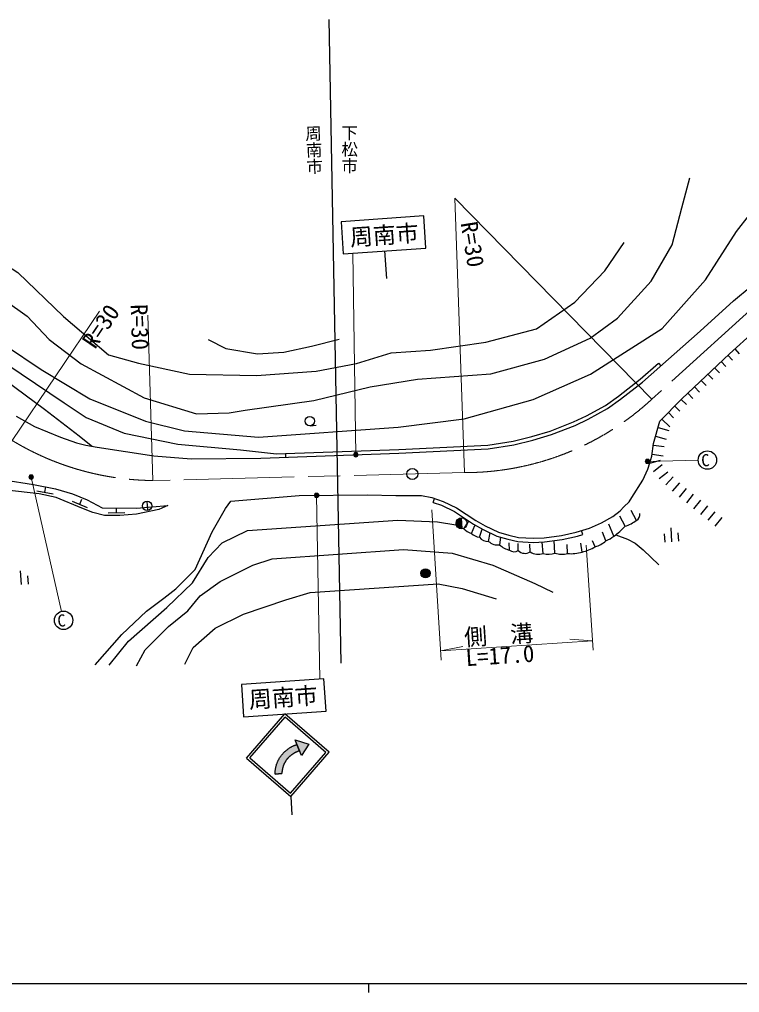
# Model space of a CAD drawing. Units: millimetres at full size, sheet at 1:1000; details may follow other scales. Extents: x 40000 to 680000, y 20000 to 380000.
# Drawn here: x 230092 to 308327, y 204000 to 309823 of the extents above; entities that cross this region are included whole.
import ezdxf
from ezdxf.enums import TextEntityAlignment as Align

# ---------------------------------------------------------------- set-up
doc = ezdxf.new("R2010")
doc.units = ezdxf.units.MM
doc.header["$LTSCALE"] = 1000
doc.linetypes.add('CHAIN', pattern=[18.5, 12, -1.5, 3.5, -1.5])
for name, color, linetype, lineweight in [('M-BGD', 7, 'Continuous', 25), ('M-BMK', 2, 'CHAIN', 13), ('M-BMK-ROW', 30, 'Continuous', 25), ('M-BMK-SRVR', 3, 'Continuous', 25), ('M-STR-HTXT', 7, 'Continuous', 13), ('M-STR-STRC', 7, 'Continuous', 25), ('M-TTL-BAND', 7, 'Continuous', 25)]:
    doc.layers.add(name, color=color, linetype=linetype, lineweight=lineweight)
doc.layers.add('M-BMK-HTXT', color=7, linetype='Continuous')
doc.styles.add('@ＭＳ ゴシック', font='')
doc.styles.add('ＭＳ ゴシック', font='')
doc.styles.get('@ＭＳ ゴシック').set_extended_font_data('@MS Gothic')
doc.styles.get('ＭＳ ゴシック').set_extended_font_data('MS Gothic')

msp = doc.modelspace()

# ---------------------------------------------------------------- hatches: boundary and pattern name
at = {"layer": 'M-BGD'}
for points in [[(278081, 255619), (278165, 254422, -0.41421), (277524, 254979, -0.41421)], [(273706, 249556, -0.41421), (274170, 250090, -0.41421), (274703, 249626, -0.41421), (274239, 249092, -0.41421)]]:
    msp.add_hatch(color=256, dxfattribs=at).paths.add_polyline_path(points)
at = {"layer": 'M-STR-HTXT'}
for points in [[(266852, 262623, -0.41421), (266776, 262278, -0.41421), (266430, 262354, -1)], [(298505, 261593, -0.41421), (298151, 261589, -0.41421), (298147, 261942, -1)], [(231228, 259849, -1), (231499, 260269, -0.41421), (231574, 259923, -0.41421)], [(262581, 258204, -0.41421), (262505, 257859, -0.41421), (262159, 257935, -1)]]:
    msp.add_hatch(color=256, dxfattribs=at).paths.add_polyline_path(points)
at = {"layer": 'M-STR-STRC'}
for points in [[(260516, 230272), (260472, 230260), (260429, 230247), (260386, 230233), (260343, 230219), (260301, 230204), (260259, 230188), (260217, 230171), (260175, 230154), (260134, 230136), (260093, 230117), (260052, 230097), (260012, 230077), (259972, 230056), (259932, 230035), (259893, 230012), (259854, 229989), (259816, 229966), (259778, 229941), (259740, 229916), (259703, 229891), (259666, 229864), (259630, 229837), (259594, 229810), (259559, 229782), (259524, 229753), (259490, 229723), (259457, 229693), (259423, 229663), (259391, 229632), (259359, 229600), (259327, 229568), (259296, 229535), (259266, 229501), (259236, 229468), (259207, 229433), (259178, 229398), (259150, 229363), (259123, 229327), (259096, 229291), (259070, 229254), (259044, 229217), (259020, 229179), (258995, 229141), (258972, 229102), (258949, 229063), (258927, 229024), (258906, 228984), (258885, 228944), (258865, 228904), (258846, 228863), (258827, 228822), (258809, 228780), (258792, 228739), (258775, 228697), (258760, 228654), (258745, 228612), (258731, 228569), (258717, 228526), (258704, 228483), (258693, 228439), (258681, 228395), (258671, 228351), (258661, 228307), (258652, 228263), (258644, 228219), (258637, 228174), (258630, 228130), (258625, 228085), (258620, 228040), (258615, 227995), (258612, 227950), (258609, 227905), (258608, 227860), (258607, 227815), (258606, 227810), (257865, 227760), (257865, 227799), (257866, 227857), (257868, 227915), (257871, 227973), (257875, 228031), (257879, 228089), (257885, 228146), (257892, 228204), (257900, 228262), (257909, 228319), (257919, 228376), (257930, 228433), (257942, 228490), (257955, 228547), (257969, 228603), (257984, 228659), (258000, 228715), (258017, 228771), (258035, 228826), (258053, 228881), (258073, 228935), (258094, 228990), (258115, 229043), (258138, 229097), (258162, 229150), (258186, 229203), (258211, 229255), (258238, 229307), (258265, 229358), (258293, 229409), (258322, 229459), (258352, 229509), (258382, 229558), (258414, 229607), (258446, 229655), (258479, 229703), (258513, 229750), (258548, 229797), (258584, 229842), (258620, 229888), (258658, 229932), (258696, 229976), (258734, 230019), (258774, 230062), (258814, 230104), (258855, 230145), (258897, 230185), (258939, 230225), (258982, 230264), (259026, 230302), (259070, 230339), (259115, 230376), (259161, 230412), (259207, 230447), (259254, 230481), (259302, 230515), (259350, 230547), (259398, 230579), (259448, 230610), (259497, 230640), (259548, 230669), (259598, 230697), (259650, 230724), (259701, 230751), (259753, 230777), (259806, 230801), (259859, 230825), (259912, 230848), (259966, 230870), (260020, 230890), (260075, 230910), (260130, 230929), (260185, 230948), (260240, 230965), (260039, 231471), (261544, 231011), (260717, 229766)], [(260240, 230965), (260185, 230948), (260130, 230929), (260075, 230910), (260020, 230890), (259966, 230870), (259912, 230848), (259859, 230825), (259806, 230801), (259753, 230777), (259701, 230751), (259650, 230724), (259598, 230697), (259548, 230669), (259497, 230640), (259448, 230610), (259398, 230579), (259350, 230547), (259302, 230515), (259254, 230481), (259207, 230447), (259161, 230412), (259115, 230376), (259070, 230339), (259026, 230302), (258982, 230264), (258939, 230225), (258897, 230185), (258855, 230145), (258814, 230104), (258774, 230062), (258734, 230019), (258696, 229976), (258658, 229932), (258620, 229888), (258584, 229842), (258548, 229797), (258513, 229750), (258479, 229703), (258446, 229655), (258414, 229607), (258382, 229558), (258352, 229509), (258322, 229459), (258293, 229409), (258265, 229358), (258238, 229307), (258211, 229255), (258186, 229203), (258162, 229150), (258138, 229097), (258115, 229043), (258094, 228990), (258073, 228935), (258053, 228881), (258035, 228826), (258017, 228771), (258000, 228715), (257984, 228659), (257969, 228603), (257955, 228547), (257942, 228490), (257930, 228433), (257919, 228376), (257909, 228319), (257900, 228262), (257892, 228204), (257885, 228146), (257879, 228089), (257875, 228031), (257871, 227973), (257868, 227915), (257866, 227857), (257865, 227799), (257865, 227760), (258606, 227810), (258608, 227860), (258609, 227905), (258612, 227950), (258615, 227995), (258620, 228040), (258625, 228085), (258630, 228130), (258637, 228174), (258644, 228219), (258652, 228263), (258661, 228307), (258671, 228351), (258681, 228395), (258693, 228439), (258704, 228483), (258717, 228526), (258731, 228569), (258745, 228612), (258760, 228654), (258775, 228697), (258792, 228739), (258809, 228780), (258827, 228822), (258846, 228863), (258865, 228904), (258885, 228944), (258906, 228984), (258927, 229024), (258949, 229063), (258972, 229102), (258995, 229141), (259020, 229179), (259044, 229217), (259070, 229254), (259096, 229291), (259123, 229327), (259150, 229363), (259178, 229398), (259207, 229433), (259236, 229468), (259266, 229501), (259296, 229535), (259327, 229568), (259359, 229600), (259391, 229632), (259423, 229663), (259457, 229693), (259490, 229723), (259524, 229753), (259559, 229782), (259594, 229810), (259630, 229837), (259666, 229864), (259703, 229891), (259740, 229916), (259778, 229941), (259816, 229966), (259854, 229989), (259893, 230012), (259932, 230035), (259972, 230056), (260012, 230077), (260052, 230097), (260093, 230117), (260134, 230136), (260175, 230154), (260217, 230171), (260259, 230188), (260301, 230204), (260343, 230219), (260386, 230233), (260429, 230247), (260472, 230260), (260516, 230272)]]:
    msp.add_hatch(color=256, dxfattribs=at).paths.add_polyline_path(points)

# ---------------------------------------------------------------- linework, layer by layer
at = {"layer": 'M-BGD'}
for p, q in [((307069, 273315), (307573, 272783)), ((307808, 273989), (308280, 273468)), ((299512, 272448), (299777, 272148)), ((306343, 272627), (306855, 272087)), ((304891, 271252), (305419, 270695)), ((305617, 271940), (306137, 271391)), ((303439, 269877), (303982, 269303)), ((304165, 270565), (304701, 269999)), ((302713, 269190), (303264, 268607)), ((301292, 267782), (301856, 267234)), ((301990, 268499), (302570, 267934)), ((300595, 267066), (301158, 266517)), ((261670, 265646), (262335, 265692)), ((299897, 266349), (300757, 265512)), ((299492, 265463), (300645, 265132)), ((298963, 263536), (300152, 263375)), ((299215, 264502), (300369, 264170)), ((258986, 262603), (259001, 262204)), ((298829, 262545), (300018, 262384)), ((298588, 261582), (299747, 261892)), ((298972, 260678), (299922, 261412)), ((299584, 259887), (300533, 260621)), ((300311, 259203), (301113, 260095)), ((301054, 258534), (301857, 259426)), ((231973, 258575), (233739, 258226)), ((232856, 258401), (232971, 258986)), ((301811, 257881), (302568, 258813)), ((235805, 257446), (237462, 256741)), ((236633, 257094), (236868, 257646)), ((243923, 257429), (243993, 256432)), ((275036, 257301), (275181, 257727)), ((302588, 257251), (303344, 258183)), ((303364, 256621), (304121, 257552)), ((239736, 256163), (241536, 256212)), ((240636, 256187), (240623, 256690)), ((297137, 255347), (296549, 256432)), ((304141, 255991), (304897, 256922)), ((304917, 255360), (305673, 256292)), ((278081, 255619), (278165, 254422)), ((278368, 254426), (278928, 255274)), ((295887, 254713), (295309, 255809)), ((305693, 254730), (306450, 255662)), ((279189, 253927), (279574, 254781)), ((280066, 253509), (280371, 254405)), ((281057, 253064), (281217, 253998)), ((291296, 253811), (291161, 254240)), ((293801, 253129), (293424, 254061)), ((294670, 253626), (294122, 254925)), ((300988, 253030), (300884, 254526)), ((301737, 253082), (301674, 253980)), ((282266, 252682), (282377, 253524)), ((286997, 251747), (286872, 252967)), ((288269, 251791), (288181, 253142)), ((292654, 252481), (292353, 253118)), ((300240, 252978), (300178, 253875)), ((283320, 252123), (283294, 252899)), ((284290, 252065), (284272, 252828)), ((285593, 251927), (285547, 252778)), ((289649, 251748), (289592, 252713)), ((291232, 251903), (291087, 252862)), ((230318, 248360), (230214, 249857)), ((231066, 248412), (231004, 249310))]:
    msp.add_line(p, q, dxfattribs=at)
for points in [[(164896, 308665), (163623, 303273), (163178, 300578), (163335, 298332), (164283, 296074), (165937, 294700), (168374, 293801), (173308, 293648), (196203, 295245), (201988, 295259), (205687, 294747), (207909, 293661), (210684, 290824), (213502, 286071), (215720, 282451), (218216, 279055), (223041, 274985), (228614, 270560), (232809, 267439), (236582, 264539), (237876, 263478), (237975, 263406)], [(207508, 296382), (209404, 295095), (210872, 293177), (212149, 290902), (213806, 287527), (215689, 283961), (217809, 281353), (220039, 279010), (224014, 275715), (228726, 272339), (234956, 268131), (237355, 266530), (241473, 264840), (247283, 263650), (254124, 263010), (258028, 262567), (258986, 262603)], [(212029, 295406), (213288, 292480), (214478, 287853), (216391, 284219), (219220, 280970), (224664, 276979), (232461, 271748), (237740, 268566), (243792, 266125), (248021, 265097), (256062, 264414), (271230, 265472), (278405, 266387), (285922, 268496), (292138, 271265), (299918, 276224), (304643, 281509), (308010, 286754), (309394, 288589)], [(216570, 293237), (217446, 290343), (219449, 286854), (222144, 283638), (228551, 279259), (230928, 277538), (233313, 275011), (236795, 272362), (243640, 268687), (249339, 266952), (252868, 267037), (254629, 267321), (262078, 268401), (268189, 269875), (273355, 270719), (281290, 271272), (287130, 272877), (292112, 275172), (295069, 277324), (298718, 281356), (300995, 285305), (302061, 289345), (302921, 292585)], [(220602, 290227), (221516, 288383), (224779, 285618), (229913, 282310), (234859, 277517), (239753, 273369), (243037, 272438), (248558, 271245), (255829, 271116), (262316, 271568), (266713, 272398), (270488, 273559), (274735, 273855), (280752, 274723), (286265, 276192), (290444, 279064), (293688, 282470), (295793, 285572)], [(229724, 266693), (231714, 265564), (234557, 264411), (236299, 263783), (237315, 263537), (238533, 263295), (244675, 262352), (248764, 262054), (256299, 262103), (271324, 262664), (281034, 263117), (283815, 263580), (285861, 264082), (287880, 264673), (290454, 265679), (291894, 266355), (293978, 267519), (295402, 268528), (297789, 270394), (304053, 275923), (307686, 279222), (309579, 280816)], [(298578, 261618), (298798, 262319), (298985, 263701), (299683, 266129), (302069, 268580), (307226, 273463), (309871, 275855)], [(250589, 275018), (252514, 274025), (255937, 273443), (258812, 273643), (261820, 274299), (264821, 275048)], [(258986, 262603), (271307, 263063), (280992, 263516), (283735, 263972), (285757, 264468), (287750, 265052), (290296, 266047), (291712, 266711), (293764, 267858), (295163, 268849), (297533, 270701), (299512, 272448)], [(238317, 239646), (241217, 242946), (243888, 245467), (245761, 246882), (247085, 247893), (249175, 249991), (251045, 254092), (252487, 256638), (253046, 257421), (260473, 258050), (267891, 258124), (271001, 258047), (273772, 258041), (274897, 257823), (276127, 257406), (277582, 256701), (279667, 255325), (280676, 254749), (282127, 254069), (283268, 253726), (284295, 253502), (285896, 253402), (287097, 253458), (288993, 253699), (290588, 254059), (292039, 254516), (293342, 255090), (294545, 255767), (295341, 256370), (295765, 256811), (296338, 257366), (296641, 257821), (297812, 259724), (298359, 260918), (298578, 261618)], [(228379, 259763), (231623, 259244), (234018, 258786), (235841, 258232), (237435, 257578), (239067, 256703), (242821, 256673), (246196, 256950), (245230, 256518), (242824, 256016), (240983, 255887), (239328, 255889), (238052, 256211), (236883, 256662), (234086, 257852), (232222, 258220), (228687, 258649)], [(275036, 257301), (275956, 256989), (277359, 256309), (279431, 254942), (280468, 254350), (281966, 253647), (283155, 253290), (284232, 253055), (285892, 252951), (287136, 253010), (289071, 253255), (290705, 253624), (291296, 253811)], [(239838, 239614), (241928, 242225), (246120, 245861), (248889, 248573), (250577, 251327), (252107, 252904), (254872, 254244), (271215, 255384), (275529, 255202), (277507, 254852), (277548, 254848)], [(294888, 253782), (296160, 253320), (296976, 252857), (297842, 252143), (299564, 250506)], [(242817, 239534), (243763, 241273), (246279, 243799), (248397, 245510), (249713, 247153), (251884, 248710), (255447, 250485), (257539, 251166), (271835, 252163), (277102, 251779), (281514, 250462), (286069, 248476), (288052, 247523)], [(248050, 239696), (248965, 241539), (251344, 243625), (254429, 245144), (259036, 246723), (261690, 247488), (275571, 248456), (278193, 247939), (281896, 246821)]]:
    msp.add_lwpolyline(points, dxfattribs=at)
for centre, radius in [((261635, 266144), 500), ((243958, 256930), 500), ((278123, 255021), 600), ((274205, 249591), 500)]:
    msp.add_circle(centre, radius, dxfattribs=at)
for centre, radius, start, end in [((296628, 256066), 881, 305.35622, 2.48916), ((294490, 259019), 4527, 287.97691, 305.79141), ((279845, 255931), 2108, 225.54585, 251.86069), ((291060, 258891), 6384, 304.43824, 319.12785), ((280554, 255661), 2207, 231.79059, 257.22547), ((280945, 254141), 1083, 215.68913, 275.91158), ((282082, 254205), 1534, 228.07653, 276.8872), ((291852, 255240), 2873, 286.20623, 312.72006), ((292933, 255658), 2673, 288.9495, 310.52706), ((283851, 254397), 2336, 227.25418, 256.86553), ((283847, 252797), 855, 231.99057, 301.23615), ((285027, 252797), 1038, 224.80786, 303.05699), ((286483, 253301), 1638, 237.07608, 288.28806), ((290064, 255666), 3940, 263.94546, 287.23505), ((290319, 256184), 4377, 282.03202, 302.22801), ((287564, 253729), 2062, 254.03318, 289.98834), ((289025, 253878), 2219, 250.08192, 286.32918)]:
    msp.add_arc(centre, radius, start, end, dxfattribs=at)
at = {"layer": 'M-BMK'}
for p, q in [((309846, 278544), (298807, 268530)), ((278447, 260541), (244572, 259683))]:
    msp.add_line(p, q, dxfattribs=at)
for centre, start, end in [((278423, 290541), 270.04674, 312.80112), ((244861, 289682), 238.77233, 269.44766)]:
    msp.add_arc(centre, 30000, start, end, dxfattribs=at)
at = {"layer": 'M-BMK-ROW'}
msp.add_line((265043, 239836), (263751, 309823), dxfattribs=at)
at = {"layer": 'M-BMK-SRVR'}
msp.add_circle((272785, 260398), 600, dxfattribs=at)
at = {"layer": 'M-STR-HTXT'}
for p, q in [((266641, 262489), (266309, 284410)), ((229308, 264029), (238774, 278086)), ((244572, 259683), (244037, 277647)), ((298326, 261768), (303843, 261883)), ((231364, 260059), (234661, 245453)), ((262370, 258069), (262721, 238076)), ((275926, 240147), (274899, 256486)), ((291668, 252644), (292420, 241234)), ((292354, 242232), (289906, 242413)), ((275863, 241145), (292354, 242232)), ((275863, 241145), (278267, 241646))]:
    msp.add_line(p, q, dxfattribs=at)
msp.add_lwpolyline([(298807, 268530), (277390, 290373), (278447, 260541)], dxfattribs=at)
for centre in [(266641, 262489), (298326, 261768), (231364, 260059), (262370, 258069)]:
    msp.add_circle(centre, 250, dxfattribs=at)
at = {"layer": 'M-STR-STRC'}
for p, q in [((269765, 284651), (269973, 281658)), ((254756, 229502), (258932, 234304)), ((255109, 229526), (258957, 233951)), ((263735, 230127), (258932, 234304)), ((263382, 230103), (258957, 233951)), ((260717, 229766), (260039, 231471)), ((260039, 231471), (261544, 231011)), ((261544, 231011), (260717, 229766)), ((259534, 225678), (263382, 230103)), ((259559, 225325), (263735, 230127)), ((254756, 229502), (259558, 225325)), ((255109, 229526), (259534, 225678)), ((257865, 227760), (258606, 227810)), ((259558, 225325), (259698, 223330))]:
    msp.add_line(p, q, dxfattribs=at)
for points in [[(265276, 284338), (274254, 284964), (274010, 288455), (265032, 287829)], [(254443, 233991), (263421, 234617), (263178, 238108), (254200, 237482)], [(260240, 230965), (260516, 230272), (260516, 230272), (260472, 230260), (260429, 230247), (260386, 230233), (260343, 230219), (260301, 230204), (260259, 230188), (260217, 230171), (260175, 230154), (260134, 230136), (260093, 230117), (260052, 230097), (260012, 230077), (259972, 230056), (259932, 230035), (259893, 230012), (259854, 229989), (259816, 229966), (259778, 229941), (259740, 229916), (259703, 229891), (259666, 229864), (259630, 229837), (259594, 229810), (259559, 229782), (259524, 229753), (259490, 229723), (259457, 229693), (259423, 229663), (259391, 229632), (259359, 229600), (259327, 229568), (259296, 229535), (259266, 229501), (259236, 229468), (259207, 229433), (259178, 229398), (259150, 229363), (259123, 229327), (259096, 229291), (259070, 229254), (259044, 229217), (259020, 229179), (258995, 229141), (258972, 229102), (258949, 229063), (258927, 229024), (258906, 228984), (258885, 228944), (258865, 228904), (258846, 228863), (258827, 228822), (258809, 228780), (258792, 228739), (258775, 228697), (258760, 228654), (258745, 228612), (258731, 228569), (258717, 228526), (258704, 228483), (258693, 228439), (258681, 228395), (258671, 228351), (258661, 228307), (258652, 228263), (258644, 228219), (258637, 228174), (258630, 228130), (258625, 228085), (258620, 228040), (258615, 227995), (258612, 227950), (258609, 227905), (258608, 227860), (258607, 227815), (258606, 227810), (258606, 227810), (257865, 227760), (257865, 227760), (257865, 227799), (257866, 227857), (257868, 227915), (257871, 227973), (257875, 228031), (257879, 228089), (257885, 228146), (257892, 228204), (257900, 228262), (257909, 228319), (257919, 228376), (257930, 228433), (257942, 228490), (257955, 228547), (257969, 228603), (257984, 228659), (258000, 228715), (258017, 228771), (258035, 228826), (258053, 228881), (258073, 228935), (258094, 228990), (258115, 229043), (258138, 229097), (258162, 229150), (258186, 229203), (258211, 229255), (258238, 229307), (258265, 229358), (258293, 229409), (258322, 229459), (258352, 229509), (258382, 229558), (258414, 229607), (258446, 229655), (258479, 229703), (258513, 229750), (258548, 229797), (258584, 229842), (258620, 229888), (258658, 229932), (258696, 229976), (258734, 230019), (258774, 230062), (258814, 230104), (258855, 230145), (258897, 230185), (258939, 230225), (258982, 230264), (259026, 230302), (259070, 230339), (259115, 230376), (259161, 230412), (259207, 230447), (259254, 230481), (259302, 230515), (259350, 230547), (259398, 230579), (259448, 230610), (259497, 230640), (259548, 230669), (259598, 230697), (259650, 230724), (259701, 230751), (259753, 230777), (259806, 230801), (259859, 230825), (259912, 230848), (259966, 230870), (260020, 230890), (260075, 230910), (260130, 230929), (260185, 230948)], [(260039, 231471), (261544, 231011), (260717, 229766)], [(260039, 231471), (261544, 231011), (260717, 229766)], [(260240, 230965), (260039, 231471), (261544, 231011), (260717, 229766), (260516, 230272)]]:
    msp.add_lwpolyline(points, close=True, dxfattribs=at)
for centre in [(304843, 261903), (234881, 244478)]:
    msp.add_circle(centre, 1000, dxfattribs=at)
at = {"layer": 'M-TTL-BAND'}
for p, q in [((40000, 205000), (579000, 205000)), ((268000, 205000), (268000, 204000))]:
    msp.add_line(p, q, dxfattribs=at)

# ---------------------------------------------------------------- texts
at = {"layer": 'M-BMK-HTXT', "style": '@ＭＳ ゴシック'}
for s, rotation, p in [('周南市', 272.125, (261980, 298339)), ('下松市', 269.99, (265945, 298412))]:
    msp.add_text(s, height=1320, rotation=rotation, dxfattribs=at).set_placement(p, align=Align.MIDDLE_LEFT)
at = {"layer": 'M-STR-HTXT', "style": 'ＭＳ ゴシック'}
msp.add_text('R=30', height=1833, rotation=279.129, dxfattribs=at).set_placement((278923, 287831), align=Align.MIDDLE_LEFT)
msp.add_text('R=30', height=1833, rotation=56.044, dxfattribs=at).set_placement((238753, 273579), align=Align.BOTTOM_LEFT)
msp.add_text('R=30', height=1833, rotation=271.704, dxfattribs=at).set_placement((244000, 278896), align=Align.TOP_LEFT)
msp.add_text('側\u3000溝', height=1833, rotation=3.771, dxfattribs=at).set_placement((282248, 241410), align=Align.BOTTOM_CENTER)
msp.add_text('L=17.0', height=1833, rotation=3.771, dxfattribs=at).set_placement((282238, 241565), align=Align.TOP_CENTER)
at = {"layer": 'M-STR-STRC', "style": 'ＭＳ ゴシック'}
for s, height, p in [('周南市', 1833, (269731, 286376)), ('C', 1320, (304619, 261888)), ('C', 1320, (234657, 244462)), ('周南市', 1833, (258751, 236091))]:
    msp.add_text(s, height=height, rotation=3.989, dxfattribs=at).set_placement(p, align=Align.MIDDLE_CENTER)

doc.saveas('drawing.dxf')
